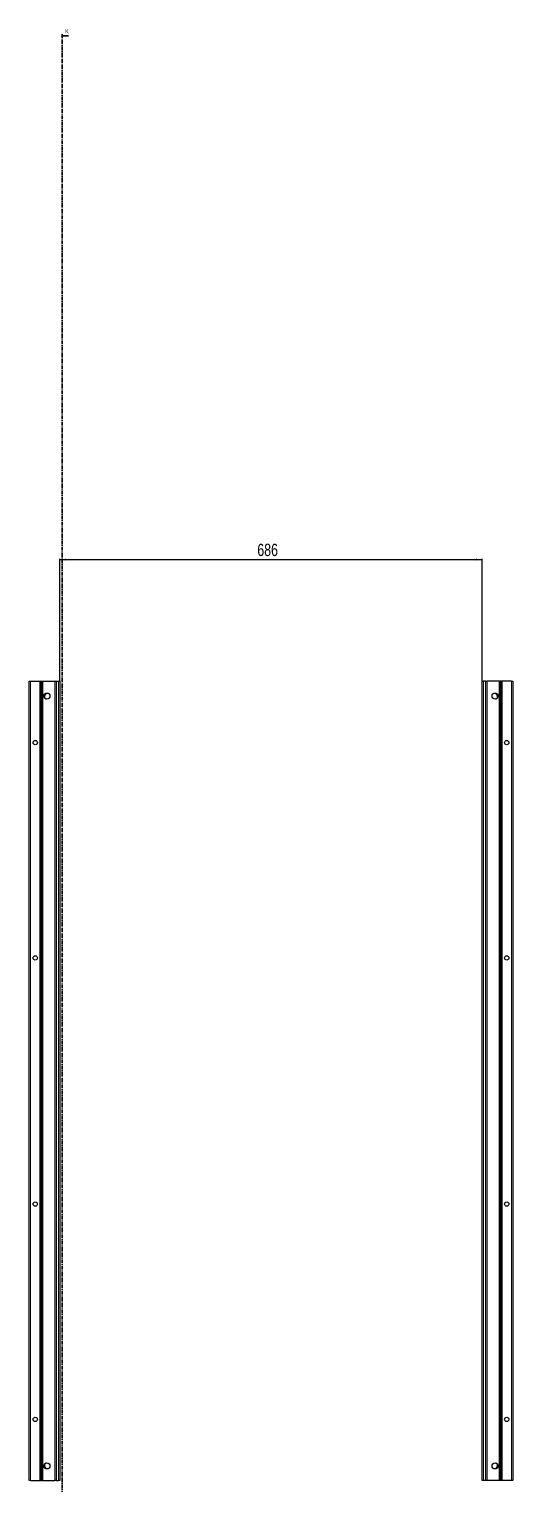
# Model space of a CAD drawing. Header units: millimetres. Extents: x -199 to 5688, y -2047 to 1507.
# Drawn here: x 2249 to 3035, y -857 to 1507 of the extents above; entities that cross this region are included whole.
import ezdxf

# ---------------------------------------------------------------- set-up
doc = ezdxf.new("R2010")
doc.units = ezdxf.units.MM
doc.linetypes.add('CENTER', pattern=[10.16, 6.35, -1.27, 1.27, -1.27])
doc.layers.add('FORMAT', color=7, linetype='Continuous')
doc.styles.add('SLDTEXTSTYLE0', font='TXT', dxfattribs={"width": 0.75})
doc.dimstyles.new('SLDDIMSTYLE0', dxfattribs={"dimtxt": 20, "dimasz": 10, "dimexe": 0, "dimexo": 0.0625, "dimgap": 5, "dimtad": 2, "dimdec": 1, "dimrnd": 1e-09, "dimzin": 12, "dimdsep": 46, "dimtxsty": 'SLDTEXTSTYLE0', "dimsah": 1, "dimcen": 0.09, "dimadec": 0, "dimazin": 3, "dimtfac": 1, "dimtofl": 0, "dimtmove": 0, "dimatfit": 3, "dimfxl": 0, "dimfrac": 2, "dimtolj": 1, "dimtzin": 12, "dimarcsym": 0})

# ---------------------------------------------------------------- blocks, each defined once
blk = doc.blocks.new('_D_4')
at = {"layer": 'FORMAT'}
for p, q in [((2299.1, 447.2), (2299.1, 646)), ((2299.1, 645), (2985.1, 645)), ((2985.1, 447.2), (2985.1, 646))]:
    blk.add_line(p, q, dxfattribs=at)
for points in [[(2299.1, 645), (2309.1, 643.5), (2309.1, 646.5)], [(2985.1, 645), (2975.1, 646.5), (2975.1, 643.5)]]:
    blk.add_solid(points, dxfattribs=at)
at = {"layer": 'FORMAT', "insert": (2619.9, 670.8), "char_height": 20, "attachment_point": 1, "style": 'SLDTEXTSTYLE0'}
blk.add_mtext('686', dxfattribs=at)

msp = doc.modelspace()

# ---------------------------------------------------------------- linework, layer by layer
at = {"color": 7, "linetype": 'CENTER', "lineweight": 35}
msp.add_line((2302.83, 1499.09), (2302.83, -1103.67), dxfattribs=at)
at = {"color": 7, "linetype": 'Continuous', "lineweight": 35}
msp.add_line((2313.47, 1496.09), (2302.83, 1496.09), dxfattribs=at)
at = {"color": 7, "linetype": 'Continuous', "lineweight": 25}
for p, q in [((2249.4, -851.79), (2249.4, 447.21)), ((2249.4, 447.21), (2251.4, 447.21)), ((2251.4, 447.21), (2266.75, 447.21)), ((2266.75, 447.21), (2267.4, 447.21)), ((2267.4, 423.46), (2267.4, 447.21)), ((2267.4, 447.21), (2267.99, 447.21)), ((2267.99, 447.21), (2269.19, 447.21)), ((2269.19, 447.21), (2269.19, -851.79)), ((2269.19, 447.21), (2269.23, 447.21)), ((2269.23, 447.21), (2269.23, -851.79)), ((2269.23, 447.21), (2270.43, 447.21)), ((2270.43, 447.21), (2271.85, 447.21)), ((2271.85, 447.21), (2291.25, 447.21)), ((2277.45, 427.73), (2277.45, 428.14)), ((2291.25, 447.21), (2291.9, 447.21)), ((2291.9, -851.79), (2291.9, 447.21)), ((2291.9, 447.21), (2293.9, 447.21)), ((2293.9, 447.21), (2297.1, 447.21)), ((2297.1, 447.21), (2299.1, 447.21)), ((2299.1, 447.21), (2299.1, -851.79)), ((2985.1, -851.79), (2985.1, 447.21)), ((2985.1, 447.21), (2987.1, 447.21)), ((2990.3, 447.21), (2987.1, 447.21)), ((2990.3, 447.21), (2992.3, 447.21)), ((2992.3, 447.21), (2992.3, -851.79)), ((2992.3, 447.21), (2992.95, 447.21)), ((3012.35, 447.21), (2992.95, 447.21)), ((3006.75, 428.14), (3006.75, 427.73)), ((3012.35, 447.21), (3013.77, 447.21)), ((3014.97, 447.21), (3013.77, 447.21)), ((3014.97, -851.79), (3014.97, 447.21)), ((3015.01, 447.21), (3014.97, 447.21)), ((3015.01, -851.79), (3015.01, 447.21)), ((3016.22, 447.21), (3015.01, 447.21)), ((3016.22, 447.21), (3016.8, 447.21)), ((3016.8, 447.21), (3016.8, 423.46)), ((3016.8, 447.21), (3017.45, 447.21)), ((3032.8, 447.21), (3017.45, 447.21)), ((3032.8, 447.21), (3034.8, 447.21)), ((3034.8, 447.21), (3034.8, -851.79)), ((2267.46, 423.35), (2267.4, 423.46)), ((2267.4, 423.46), (2267.4, 421.96)), ((2267.4, 421.96), (2267.46, 422.06)), ((2267.4, 373.46), (2267.4, 421.96)), ((2267.46, 422.06), (2267.46, 423.35)), ((3016.8, 423.46), (3016.74, 423.35)), ((3016.74, 423.35), (3016.74, 422.06)), ((3016.74, 422.06), (3016.8, 421.96)), ((3016.8, 421.96), (3016.8, 423.46)), ((3016.8, 421.96), (3016.8, 373.46)), ((2267.46, 373.35), (2267.4, 373.46)), ((2267.4, 373.46), (2267.4, 371.96)), ((2267.4, 371.96), (2267.46, 372.06)), ((2267.4, 323.46), (2267.4, 371.96)), ((2267.46, 372.06), (2267.46, 373.35)), ((3016.8, 373.46), (3016.74, 373.35)), ((3016.74, 373.35), (3016.74, 372.06)), ((3016.74, 372.06), (3016.8, 371.96)), ((3016.8, 371.96), (3016.8, 373.46)), ((3016.8, 371.96), (3016.8, 323.46)), ((2267.46, 323.35), (2267.4, 323.46)), ((2267.4, 323.46), (2267.4, 321.96)), ((2267.4, 321.96), (2267.46, 322.06)), ((2267.4, 273.46), (2267.4, 321.96)), ((2267.46, 322.06), (2267.46, 323.35)), ((3016.8, 323.46), (3016.74, 323.35)), ((3016.74, 323.35), (3016.74, 322.06)), ((3016.74, 322.06), (3016.8, 321.96)), ((3016.8, 321.96), (3016.8, 323.46)), ((3016.8, 321.96), (3016.8, 273.46)), ((2267.46, 273.35), (2267.4, 273.46)), ((2267.4, 273.46), (2267.4, 271.96)), ((2267.4, 271.96), (2267.46, 272.06)), ((2267.4, 223.46), (2267.4, 271.96)), ((2267.46, 272.06), (2267.46, 273.35)), ((3016.8, 273.46), (3016.74, 273.35)), ((3016.74, 273.35), (3016.74, 272.06)), ((3016.74, 272.06), (3016.8, 271.96)), ((3016.8, 271.96), (3016.8, 273.46)), ((3016.8, 271.96), (3016.8, 223.46)), ((2267.46, 223.35), (2267.4, 223.46)), ((2267.4, 223.46), (2267.4, 221.96)), ((2267.4, 221.96), (2267.46, 222.06)), ((2267.4, 173.46), (2267.4, 221.96)), ((2267.46, 222.06), (2267.46, 223.35)), ((3016.8, 223.46), (3016.74, 223.35)), ((3016.74, 223.35), (3016.74, 222.06)), ((3016.74, 222.06), (3016.8, 221.96)), ((3016.8, 221.96), (3016.8, 223.46)), ((3016.8, 221.96), (3016.8, 173.46)), ((2267.46, 173.35), (2267.4, 173.46)), ((2267.4, 173.46), (2267.4, 171.96)), ((2267.4, 171.96), (2267.46, 172.06)), ((2267.4, 123.46), (2267.4, 171.96)), ((2267.46, 172.06), (2267.46, 173.35)), ((3016.8, 173.46), (3016.74, 173.35)), ((3016.74, 173.35), (3016.74, 172.06)), ((3016.74, 172.06), (3016.8, 171.96)), ((3016.8, 171.96), (3016.8, 173.46)), ((3016.8, 171.96), (3016.8, 123.46)), ((2267.46, 123.35), (2267.4, 123.46)), ((2267.4, 123.46), (2267.4, 121.96)), ((2267.4, 121.96), (2267.46, 122.06)), ((2267.4, 73.46), (2267.4, 121.96)), ((2267.46, 122.06), (2267.46, 123.35)), ((3016.8, 123.46), (3016.74, 123.35)), ((3016.74, 123.35), (3016.74, 122.06)), ((3016.74, 122.06), (3016.8, 121.96)), ((3016.8, 121.96), (3016.8, 123.46)), ((3016.8, 121.96), (3016.8, 73.46)), ((2267.46, 73.35), (2267.4, 73.46)), ((2267.4, 73.46), (2267.4, 71.96)), ((2267.4, 71.96), (2267.46, 72.06)), ((2267.4, 23.46), (2267.4, 71.96)), ((2267.46, 72.06), (2267.46, 73.35)), ((3016.8, 73.46), (3016.74, 73.35)), ((3016.74, 73.35), (3016.74, 72.06)), ((3016.74, 72.06), (3016.8, 71.96)), ((3016.8, 71.96), (3016.8, 73.46)), ((3016.8, 71.96), (3016.8, 23.46)), ((2267.46, 23.35), (2267.4, 23.46)), ((2267.4, 23.46), (2267.4, 21.96)), ((2267.4, 21.96), (2267.46, 22.06)), ((2267.4, -26.54), (2267.4, 21.96)), ((2267.46, 22.06), (2267.46, 23.35)), ((3016.8, 23.46), (3016.74, 23.35)), ((3016.74, 23.35), (3016.74, 22.06)), ((3016.74, 22.06), (3016.8, 21.96)), ((3016.8, 21.96), (3016.8, 23.46)), ((3016.8, 21.96), (3016.8, -26.54)), ((2267.46, -26.65), (2267.4, -26.54)), ((2267.4, -26.54), (2267.4, -28.04)), ((2267.4, -28.04), (2267.46, -27.94)), ((2267.4, -76.54), (2267.4, -28.04)), ((2267.46, -27.94), (2267.46, -26.65)), ((3016.8, -26.54), (3016.74, -26.65)), ((3016.74, -26.65), (3016.74, -27.94)), ((3016.74, -27.94), (3016.8, -28.04)), ((3016.8, -28.04), (3016.8, -26.54)), ((3016.8, -28.04), (3016.8, -76.54)), ((2267.46, -76.65), (2267.4, -76.54)), ((2267.4, -76.54), (2267.4, -78.04)), ((2267.4, -78.04), (2267.46, -77.94)), ((2267.4, -126.54), (2267.4, -78.04)), ((2267.46, -77.94), (2267.46, -76.65)), ((3016.8, -76.54), (3016.74, -76.65)), ((3016.74, -76.65), (3016.74, -77.94)), ((3016.74, -77.94), (3016.8, -78.04)), ((3016.8, -78.04), (3016.8, -76.54)), ((3016.8, -78.04), (3016.8, -126.54)), ((2267.46, -126.65), (2267.4, -126.54)), ((2267.4, -126.54), (2267.4, -128.04)), ((2267.4, -128.04), (2267.46, -127.94)), ((2267.4, -176.54), (2267.4, -128.04)), ((2267.46, -127.94), (2267.46, -126.65)), ((3016.8, -126.54), (3016.74, -126.65)), ((3016.74, -126.65), (3016.74, -127.94)), ((3016.74, -127.94), (3016.8, -128.04)), ((3016.8, -128.04), (3016.8, -126.54)), ((3016.8, -128.04), (3016.8, -176.54)), ((2267.46, -176.65), (2267.4, -176.54)), ((2267.4, -176.54), (2267.4, -178.04)), ((2267.4, -178.04), (2267.46, -177.94)), ((2267.4, -226.54), (2267.4, -178.04)), ((2267.46, -177.94), (2267.46, -176.65)), ((3016.8, -176.54), (3016.74, -176.65)), ((3016.74, -176.65), (3016.74, -177.94)), ((3016.74, -177.94), (3016.8, -178.04)), ((3016.8, -178.04), (3016.8, -176.54)), ((3016.8, -178.04), (3016.8, -226.54)), ((2267.46, -226.65), (2267.4, -226.54)), ((2267.4, -226.54), (2267.4, -228.04)), ((2267.4, -228.04), (2267.46, -227.94)), ((2267.4, -276.54), (2267.4, -228.04)), ((2267.46, -227.94), (2267.46, -226.65)), ((3016.8, -226.54), (3016.74, -226.65)), ((3016.74, -226.65), (3016.74, -227.94)), ((3016.74, -227.94), (3016.8, -228.04)), ((3016.8, -228.04), (3016.8, -226.54)), ((3016.8, -228.04), (3016.8, -276.54)), ((2267.46, -276.65), (2267.4, -276.54)), ((2267.4, -276.54), (2267.4, -278.04)), ((2267.4, -278.04), (2267.46, -277.94)), ((2267.4, -326.54), (2267.4, -278.04)), ((2267.46, -277.94), (2267.46, -276.65)), ((3016.8, -276.54), (3016.74, -276.65)), ((3016.74, -276.65), (3016.74, -277.94)), ((3016.74, -277.94), (3016.8, -278.04)), ((3016.8, -278.04), (3016.8, -276.54)), ((3016.8, -278.04), (3016.8, -326.54)), ((2267.46, -326.65), (2267.4, -326.54)), ((2267.4, -326.54), (2267.4, -328.04)), ((2267.4, -328.04), (2267.46, -327.94)), ((2267.4, -376.54), (2267.4, -328.04)), ((2267.46, -327.94), (2267.46, -326.65)), ((3016.8, -326.54), (3016.74, -326.65)), ((3016.74, -326.65), (3016.74, -327.94)), ((3016.74, -327.94), (3016.8, -328.04)), ((3016.8, -328.04), (3016.8, -326.54)), ((3016.8, -328.04), (3016.8, -376.54)), ((2267.46, -376.65), (2267.4, -376.54)), ((2267.4, -376.54), (2267.4, -378.04)), ((2267.4, -378.04), (2267.46, -377.94)), ((2267.4, -426.54), (2267.4, -378.04)), ((2267.46, -377.94), (2267.46, -376.65)), ((3016.8, -376.54), (3016.74, -376.65)), ((3016.74, -376.65), (3016.74, -377.94)), ((3016.74, -377.94), (3016.8, -378.04)), ((3016.8, -378.04), (3016.8, -376.54)), ((3016.8, -378.04), (3016.8, -426.54)), ((2267.46, -426.65), (2267.4, -426.54)), ((2267.4, -426.54), (2267.4, -428.04)), ((2267.4, -428.04), (2267.46, -427.94)), ((2267.4, -476.54), (2267.4, -428.04)), ((2267.46, -427.94), (2267.46, -426.65)), ((3016.8, -426.54), (3016.74, -426.65)), ((3016.74, -426.65), (3016.74, -427.94)), ((3016.74, -427.94), (3016.8, -428.04)), ((3016.8, -428.04), (3016.8, -426.54)), ((3016.8, -428.04), (3016.8, -476.54)), ((2267.46, -476.65), (2267.4, -476.54)), ((2267.4, -476.54), (2267.4, -478.04)), ((2267.4, -478.04), (2267.46, -477.94)), ((2267.4, -526.54), (2267.4, -478.04)), ((2267.46, -477.94), (2267.46, -476.65)), ((3016.8, -476.54), (3016.74, -476.65)), ((3016.74, -476.65), (3016.74, -477.94)), ((3016.74, -477.94), (3016.8, -478.04)), ((3016.8, -478.04), (3016.8, -476.54)), ((3016.8, -478.04), (3016.8, -526.54)), ((2267.46, -526.65), (2267.4, -526.54)), ((2267.4, -526.54), (2267.4, -528.04)), ((2267.4, -528.04), (2267.46, -527.94)), ((2267.4, -576.54), (2267.4, -528.04)), ((2267.46, -527.94), (2267.46, -526.65)), ((3016.8, -526.54), (3016.74, -526.65)), ((3016.74, -526.65), (3016.74, -527.94)), ((3016.74, -527.94), (3016.8, -528.04)), ((3016.8, -528.04), (3016.8, -526.54)), ((3016.8, -528.04), (3016.8, -576.54)), ((2267.46, -576.65), (2267.4, -576.54)), ((2267.4, -576.54), (2267.4, -578.04)), ((2267.4, -578.04), (2267.46, -577.94)), ((2267.4, -626.54), (2267.4, -578.04)), ((2267.46, -577.94), (2267.46, -576.65)), ((3016.8, -576.54), (3016.74, -576.65)), ((3016.74, -576.65), (3016.74, -577.94)), ((3016.74, -577.94), (3016.8, -578.04)), ((3016.8, -578.04), (3016.8, -576.54)), ((3016.8, -578.04), (3016.8, -626.54)), ((2267.46, -626.65), (2267.4, -626.54)), ((2267.4, -626.54), (2267.4, -628.04)), ((2267.4, -628.04), (2267.46, -627.94)), ((2267.4, -676.54), (2267.4, -628.04)), ((2267.46, -627.94), (2267.46, -626.65)), ((3016.8, -626.54), (3016.74, -626.65)), ((3016.74, -626.65), (3016.74, -627.94)), ((3016.74, -627.94), (3016.8, -628.04)), ((3016.8, -628.04), (3016.8, -626.54)), ((3016.8, -628.04), (3016.8, -676.54)), ((2267.46, -676.65), (2267.4, -676.54)), ((2267.4, -676.54), (2267.4, -678.04)), ((2267.4, -678.04), (2267.46, -677.94)), ((2267.4, -726.54), (2267.4, -678.04)), ((2267.46, -677.94), (2267.46, -676.65)), ((3016.8, -676.54), (3016.74, -676.65)), ((3016.74, -676.65), (3016.74, -677.94)), ((3016.74, -677.94), (3016.8, -678.04)), ((3016.8, -678.04), (3016.8, -676.54)), ((3016.8, -678.04), (3016.8, -726.54)), ((2267.46, -726.65), (2267.4, -726.54)), ((2267.4, -726.54), (2267.4, -728.04)), ((2267.4, -728.04), (2267.46, -727.94)), ((2267.4, -776.54), (2267.4, -728.04)), ((2267.46, -727.94), (2267.46, -726.65)), ((3016.8, -726.54), (3016.74, -726.65)), ((3016.74, -726.65), (3016.74, -727.94)), ((3016.74, -727.94), (3016.8, -728.04)), ((3016.8, -728.04), (3016.8, -726.54)), ((3016.8, -728.04), (3016.8, -776.54)), ((2267.46, -776.65), (2267.4, -776.54)), ((2267.4, -776.54), (2267.4, -778.04)), ((2267.4, -778.04), (2267.46, -777.94)), ((2267.4, -826.54), (2267.4, -778.04)), ((2267.46, -777.94), (2267.46, -776.65)), ((3016.8, -776.54), (3016.74, -776.65)), ((3016.74, -776.65), (3016.74, -777.94)), ((3016.74, -777.94), (3016.8, -778.04)), ((3016.8, -778.04), (3016.8, -776.54)), ((3016.8, -778.04), (3016.8, -826.54)), ((2267.46, -826.65), (2267.4, -826.54)), ((2267.4, -826.54), (2267.4, -828.04)), ((2267.46, -827.94), (2267.46, -826.65)), ((3016.8, -826.54), (3016.74, -826.65)), ((3016.74, -826.65), (3016.74, -827.94)), ((3016.8, -828.04), (3016.8, -826.54)), ((2267.4, -828.04), (2267.46, -827.94)), ((2267.4, -851.79), (2267.4, -828.04)), ((2277.45, -832.73), (2277.45, -832.32)), ((3006.75, -832.32), (3006.75, -832.73)), ((3016.74, -827.94), (3016.8, -828.04)), ((3016.8, -828.04), (3016.8, -851.79)), ((2251.4, -851.79), (2249.4, -851.79)), ((2251.4, -851.79), (2266.75, -851.79)), ((2267.4, -851.79), (2266.75, -851.79)), ((2267.99, -851.79), (2267.4, -851.79)), ((2267.99, -851.79), (2269.19, -851.79)), ((2269.19, -851.79), (2269.23, -851.79)), ((2269.23, -851.79), (2270.43, -851.79)), ((2271.85, -851.79), (2270.43, -851.79)), ((2271.85, -851.79), (2291.25, -851.79)), ((2291.9, -851.79), (2291.25, -851.79)), ((2293.9, -851.79), (2291.9, -851.79)), ((2293.9, -851.79), (2297.1, -851.79)), ((2299.1, -851.79), (2297.1, -851.79)), ((2987.1, -851.79), (2985.1, -851.79)), ((2990.3, -851.79), (2987.1, -851.79)), ((2992.3, -851.79), (2990.3, -851.79)), ((2992.95, -851.79), (2992.3, -851.79)), ((3012.35, -851.79), (2992.95, -851.79)), ((3013.77, -851.79), (3012.35, -851.79)), ((3014.97, -851.79), (3013.77, -851.79)), ((3015.01, -851.79), (3014.97, -851.79)), ((3016.22, -851.79), (3015.01, -851.79)), ((3016.8, -851.79), (3016.22, -851.79)), ((3017.45, -851.79), (3016.8, -851.79)), ((3032.8, -851.79), (3017.45, -851.79)), ((3034.8, -851.79), (3032.8, -851.79))]:
    msp.add_line(p, q, dxfattribs=at)
at = {"color": 8, "linetype": 'Continuous', "lineweight": 18}
for p, q in [((2251.4, 447.21), (2251.4, -851.79)), ((2266.75, -851.79), (2266.75, 447.21)), ((2267.99, 447.21), (2267.99, -851.79)), ((2270.43, -851.79), (2270.43, 447.21)), ((2271.85, 447.21), (2271.85, -851.79)), ((2291.25, -851.79), (2291.25, 447.21)), ((2293.9, 447.21), (2293.9, -851.79)), ((2297.1, -851.79), (2297.1, 447.21)), ((2987.1, 447.21), (2987.1, -851.79)), ((2990.3, -851.79), (2990.3, 447.21)), ((2992.95, 447.21), (2992.95, -851.79)), ((3012.35, -851.79), (3012.35, 447.21)), ((3013.77, 447.21), (3013.77, -851.79)), ((3016.22, -851.79), (3016.22, 447.21)), ((3017.45, 447.21), (3017.45, -851.79)), ((3032.8, -851.79), (3032.8, 447.21))]:
    msp.add_line(p, q, dxfattribs=at)
at = {"color": 7, "linetype": 'Continuous', "lineweight": 25}
for centre, radius in [((2278.25, 423.21), 5), ((3005.95, 423.21), 5), ((2259.3, 347.71), 3.5), ((3024.9, 347.71), 3.5), ((2259.3, -2.29), 3.5), ((3024.9, -2.29), 3.5), ((2259.3, -402.29), 3.5), ((3024.9, -402.29), 3.5), ((2259.3, -752.29), 3.5), ((3024.9, -752.29), 3.5), ((2278.25, -827.79), 5), ((3005.95, -827.79), 5)]:
    msp.add_circle(centre, radius, dxfattribs=at)
for centre, radius, start, end in [((2279.75, 422.71), 5.25, 119.14074, 233.81086), ((2276.95, 427.73), 0.5, 299.14074, 0), ((3007.25, 427.73), 0.5, 180, 240.85926), ((3004.45, 422.71), 5.25, 306.18905, 60.85926), ((2279.75, -827.29), 5.25, 126.18914, 240.85926), ((3004.45, -827.29), 5.25, 299.14074, 53.81084), ((2276.95, -832.32), 0.5, 0, 60.85926), ((3007.25, -832.32), 0.5, 119.14074, 180)]:
    msp.add_arc(centre, radius, start, end, dxfattribs=at)
at = {"color": 7, "linetype": 'Continuous', "lineweight": 35}
msp.add_solid([(2302.83, 1496.09), (2309.83, 1494.97), (2309.83, 1497.21)], dxfattribs=at)

# ---------------------------------------------------------------- texts
at = {"color": 7, "linetype": 'Continuous', "insert": (2307.97, 1507.16), "char_height": 7, "attachment_point": 1, "style": 'SLDTEXTSTYLE0'}
msp.add_mtext('K', dxfattribs=at)

# ---------------------------------------------------------------- dimensions: what is measured, and where the dimension line sits
at = {"layer": 'FORMAT'}
dim = msp.add_linear_dim(base=(2985.1, 645), p1=(2299.1, 447.21), p2=(2985.1, 447.21), angle=0, dimstyle='SLDDIMSTYLE0', dxfattribs=at)
dim.commit()
dim.dimension.update_dxf_attribs({"geometry": '_D_4', "text_midpoint": (2642.1, 645), "dimtype": 160})

doc.saveas('drawing.dxf')
